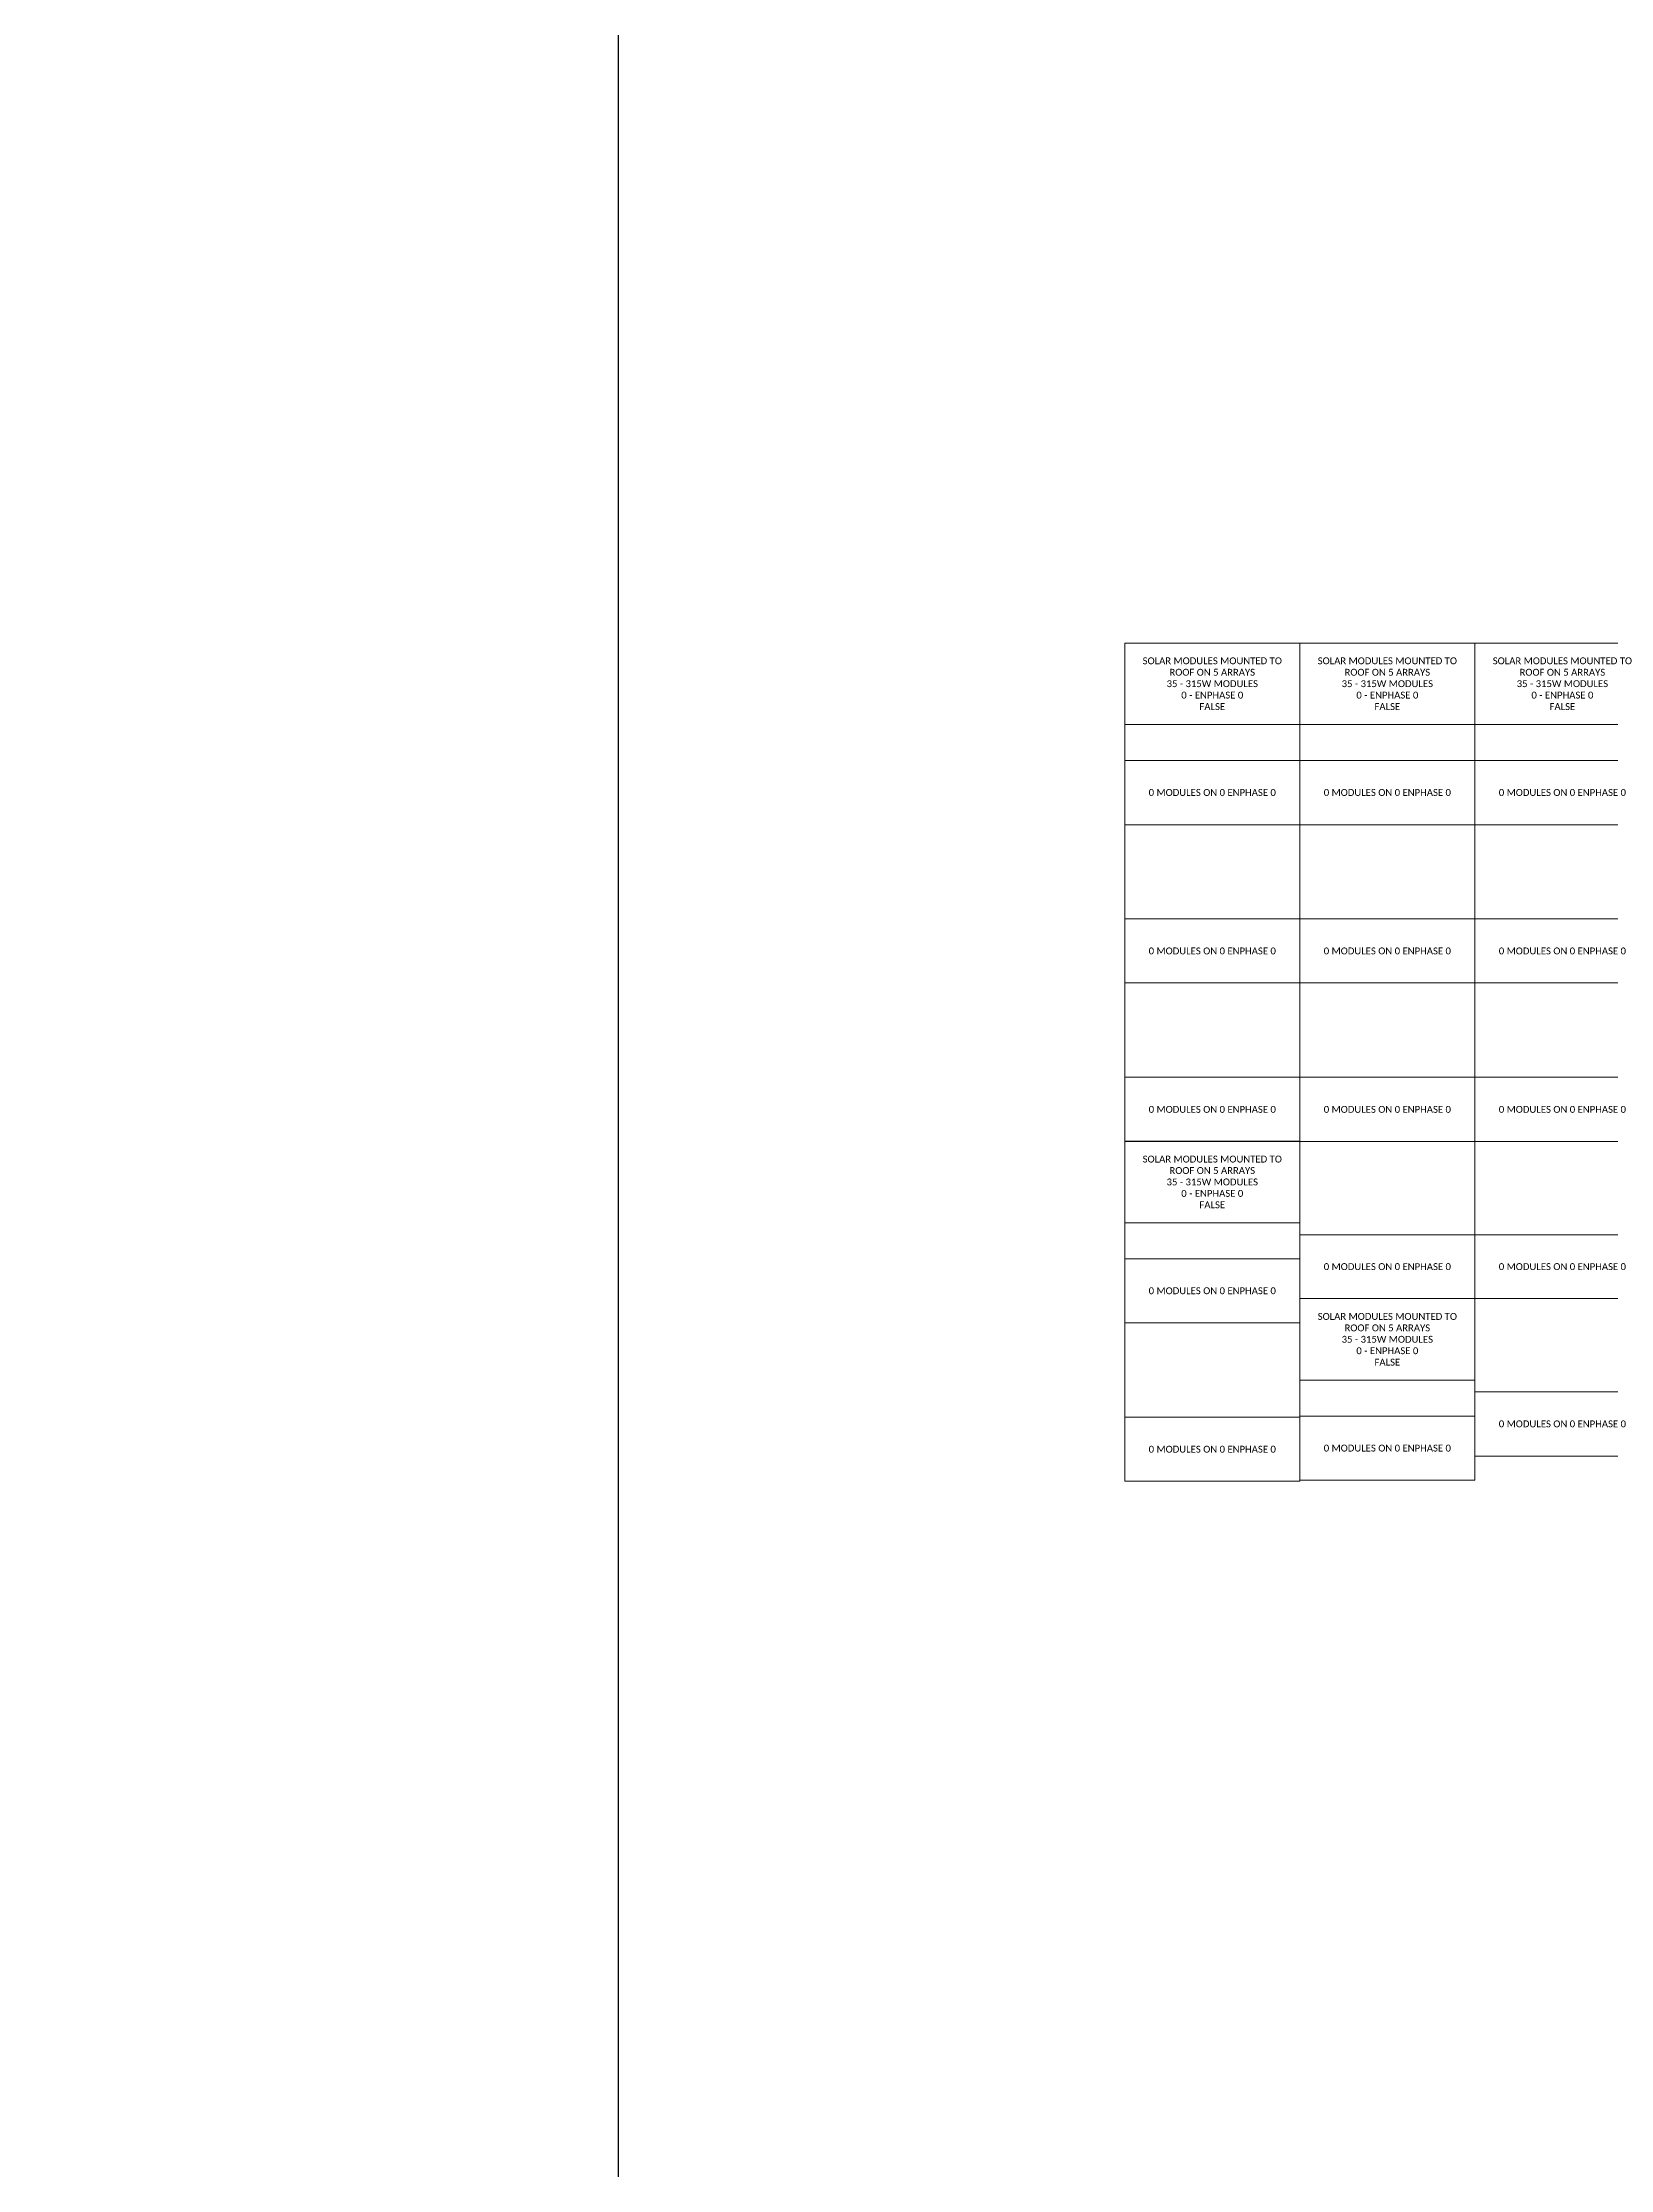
# Model space of a CAD drawing. Header units: feet. Extents: x -13431 to 10655, y 10829 to 29871.
# Drawn here: x 1939 to 2729, y 16661 to 17733 of the extents above; entities that cross this region are included whole.
import ezdxf

# ---------------------------------------------------------------- set-up
doc = ezdxf.new("R2010")
doc.units = ezdxf.units.FT
doc.header["$MEASUREMENT"] = 0
doc.layers.add('LOCKED (NO PRINT)', color=7, linetype='Continuous', plot=False)
doc.styles.get("Standard").update_dxf_attribs({"font": 'calibri.ttf'})

# ---------------------------------------------------------------- blocks, each defined once
blk = doc.blocks.new('*T90')
at = {"layer": 'Defpoints', "color": 8, "linetype": 'ByBlock', "lineweight": 0, "transparency": 16777216}
for p, q in [((0, 0), (88.2, 0)), ((0, 0), (0, -171.2)), ((88.2, 0), (88.2, -171.2)), ((0, -41.1), (88.2, -41.1)), ((0, -59.2), (88.2, -59.2)), ((0, -91.5), (88.2, -91.5)), ((0, -139), (88.2, -139)), ((0, -171.2), (88.2, -171.2))]:
    blk.add_line(p, q, dxfattribs=at)
at = {"color": 0, "linetype": 'Continuous', "transparency": 16777216, "width": 83.574, "attachment_point": 5}
for s, insert, char_height in [('{\\fCalibri|b0|i0|c0;SOLAR MODULES MOUNTED TO ROOF ON 5 ARRAYS^J35 - 315W MODULES^J0 - ENPHASE 0^JFALSE', (44.1, -20.5), 3.4544), ('{\\fCalibri|b0|i0|c0;', (44.1, -50.2), 3.454), ('{\\fCalibri|b0|i0|c0;0 MODULES ON 0 ENPHASE 0', (44.1, -75.3), 3.454), ('{\\fCalibri|b0|i0|c0;', (44.1, -115.2), 3.454), ('{\\fCalibri|b0|i0|c0;0 MODULES ON 0 ENPHASE 0', (44.1, -155.1), 3.454)]:
    blk.add_mtext(s, dxfattribs=dict(at, insert=insert, char_height=char_height))
blk = doc.blocks.new('*T91')
at = {"layer": 'Defpoints', "color": 8, "linetype": 'ByBlock', "lineweight": 0, "transparency": 16777216}
for p, q in [((0, 0), (88.2, 0)), ((0, 0), (0, -330.2)), ((88.2, 0), (88.2, -330.2)), ((0, -41.1), (88.2, -41.1)), ((0, -59.2), (88.2, -59.2)), ((0, -91.5), (88.2, -91.5)), ((0, -139), (88.2, -139)), ((0, -171.2), (88.2, -171.2)), ((0, -218.7), (88.2, -218.7)), ((0, -251), (88.2, -251)), ((0, -298), (88.2, -298)), ((0, -330.2), (88.2, -330.2))]:
    blk.add_line(p, q, dxfattribs=at)
at = {"color": 0, "linetype": 'Continuous', "transparency": 16777216, "width": 83.574, "attachment_point": 5}
for s, insert, char_height in [('{\\fCalibri|b0|i0|c0;SOLAR MODULES MOUNTED TO ROOF ON 5 ARRAYS^J35 - 315W MODULES^J0 - ENPHASE 0^JFALSE', (44.1, -20.5), 3.4544), ('{\\fCalibri|b0|i0|c0;', (44.1, -50.2), 3.454), ('{\\fCalibri|b0|i0|c0;0 MODULES ON 0 ENPHASE 0', (44.1, -75.3), 3.454), ('{\\fCalibri|b0|i0|c0;', (44.1, -115.2), 3.454), ('{\\fCalibri|b0|i0|c0;0 MODULES ON 0 ENPHASE 0', (44.1, -155.1), 3.454), ('{\\fCalibri|b0|i0|c0;', (44.1, -195), 3.454), ('{\\fCalibri|b0|i0|c0;0 MODULES ON 0 ENPHASE 0', (44.1, -234.9), 3.454), ('{\\fCalibri|b0|i0|c0;', (44.1, -274.5), 3.454), ('{\\fCalibri|b0|i0|c0;0 MODULES ON 0 ENPHASE 0', (44.1, -314.1), 3.454)]:
    blk.add_mtext(s, dxfattribs=dict(at, insert=insert, char_height=char_height))
blk = doc.blocks.new('*T92')
at = {"layer": 'Defpoints', "color": 8, "linetype": 'ByBlock', "lineweight": 0, "transparency": 16777216}
for p, q in [((0, 0), (88.2, 0)), ((0, 0), (0, -409.5)), ((88.2, 0), (88.2, -409.5)), ((0, -41.1), (88.2, -41.1)), ((0, -59.2), (88.2, -59.2)), ((0, -91.5), (88.2, -91.5)), ((0, -139), (88.2, -139)), ((0, -171.2), (88.2, -171.2)), ((0, -218.7), (88.2, -218.7)), ((0, -251), (88.2, -251)), ((0, -298), (88.2, -298)), ((0, -330.2), (88.2, -330.2)), ((0, -377.2), (88.2, -377.2)), ((0, -409.5), (88.2, -409.5))]:
    blk.add_line(p, q, dxfattribs=at)
at = {"color": 0, "linetype": 'Continuous', "transparency": 16777216, "width": 83.574, "attachment_point": 5}
for s, insert, char_height in [('{\\fCalibri|b0|i0|c0;SOLAR MODULES MOUNTED TO ROOF ON 5 ARRAYS^J35 - 315W MODULES^J0 - ENPHASE 0^JFALSE', (44.1, -20.5), 3.4544), ('{\\fCalibri|b0|i0|c0;', (44.1, -50.2), 3.454), ('{\\fCalibri|b0|i0|c0;0 MODULES ON 0 ENPHASE 0', (44.1, -75.3), 3.454), ('{\\fCalibri|b0|i0|c0;', (44.1, -115.2), 3.454), ('{\\fCalibri|b0|i0|c0;0 MODULES ON 0 ENPHASE 0', (44.1, -155.1), 3.454), ('{\\fCalibri|b0|i0|c0;', (44.1, -195), 3.454), ('{\\fCalibri|b0|i0|c0;0 MODULES ON 0 ENPHASE 0', (44.1, -234.9), 3.454), ('{\\fCalibri|b0|i0|c0;', (44.1, -274.5), 3.454), ('{\\fCalibri|b0|i0|c0;0 MODULES ON 0 ENPHASE 0', (44.1, -314.1), 3.454), ('{\\fCalibri|b0|i0|c0;', (44.1, -353.7), 3.454), ('{\\fCalibri|b0|i0|c0;0 MODULES ON 0 ENPHASE 0', (44.1, -393.3), 3.454)]:
    blk.add_mtext(s, dxfattribs=dict(at, insert=insert, char_height=char_height))
blk = doc.blocks.new('*T93')
at = {"layer": 'Defpoints', "color": 8, "linetype": 'ByBlock', "lineweight": 0, "transparency": 16777216}
for p, q in [((0, 0), (88.2, 0)), ((0, 0), (0, -251)), ((88.2, 0), (88.2, -251)), ((0, -41.1), (88.2, -41.1)), ((0, -59.2), (88.2, -59.2)), ((0, -91.5), (88.2, -91.5)), ((0, -139), (88.2, -139)), ((0, -171.2), (88.2, -171.2)), ((0, -218.7), (88.2, -218.7)), ((0, -251), (88.2, -251))]:
    blk.add_line(p, q, dxfattribs=at)
at = {"color": 0, "linetype": 'Continuous', "transparency": 16777216, "width": 83.574, "attachment_point": 5}
for s, insert, char_height in [('{\\fCalibri|b0|i0|c0;SOLAR MODULES MOUNTED TO ROOF ON 5 ARRAYS^J35 - 315W MODULES^J0 - ENPHASE 0^JFALSE', (44.1, -20.5), 3.4544), ('{\\fCalibri|b0|i0|c0;', (44.1, -50.2), 3.454), ('{\\fCalibri|b0|i0|c0;0 MODULES ON 0 ENPHASE 0', (44.1, -75.3), 3.454), ('{\\fCalibri|b0|i0|c0;', (44.1, -115.2), 3.454), ('{\\fCalibri|b0|i0|c0;0 MODULES ON 0 ENPHASE 0', (44.1, -155.1), 3.454), ('{\\fCalibri|b0|i0|c0;', (44.1, -195), 3.454), ('{\\fCalibri|b0|i0|c0;0 MODULES ON 0 ENPHASE 0', (44.1, -234.9), 3.454)]:
    blk.add_mtext(s, dxfattribs=dict(at, insert=insert, char_height=char_height))
blk = doc.blocks.new('*T94')
at = {"layer": 'Defpoints', "color": 8, "linetype": 'ByBlock', "lineweight": 0, "transparency": 16777216}
for p, q in [((0, 0), (88.2, 0)), ((0, 0), (0, -91.5)), ((88.2, 0), (88.2, -91.5)), ((0, -41.1), (88.2, -41.1)), ((0, -59.2), (88.2, -59.2)), ((0, -91.5), (88.2, -91.5))]:
    blk.add_line(p, q, dxfattribs=at)
at = {"color": 0, "linetype": 'Continuous', "transparency": 16777216, "width": 80.036, "attachment_point": 5}
for s, insert, char_height in [('{\\fCalibri|b0|i0|c0;SOLAR MODULES MOUNTED TO ROOF ON 5 ARRAYS^J35 - 315W MODULES^J0 - ENPHASE 0^JFALSE', (44.1, -20.5), 3.4544), ('{\\fCalibri|b0|i0|c0;', (44.1, -50.2), 3.454), ('{\\fCalibri|b0|i0|c0;0 MODULES ON 0 ENPHASE 0', (44.1, -75.3), 3.454)]:
    blk.add_mtext(s, dxfattribs=dict(at, insert=insert, char_height=char_height))

msp = doc.modelspace()

# ---------------------------------------------------------------- linework, layer by layer
at = {"layer": 'LOCKED (NO PRINT)', "color": 7}
msp.add_lwpolyline([(3901.35, 13447.59), (3901.35, 15535.8), (2229.07, 15535.8), (2229.07, 23025.69), (-13430.82, 23025.69), (-13430.82, 13447.59), (3901.35, 13447.59)], dxfattribs=at)

# ---------------------------------------------------------------- block references
for name, p in [('*T93', (2484, 17430.17)), ('*T91', (2572.17, 17430.17)), ('*T92', (2660.33, 17430.17)), ('*T90', (2484, 17179.21)), ('*T94', (2572.17, 17099.96))]:
    msp.add_blockref(name, p)

doc.saveas('drawing.dxf')
